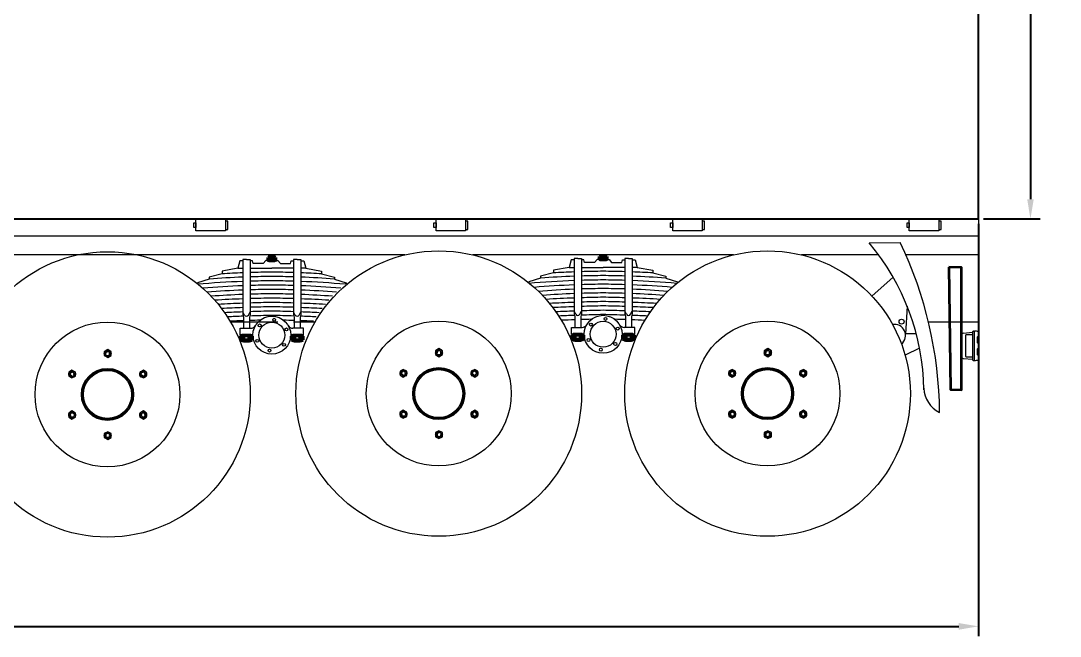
# Model space of a CAD drawing. Header units: inches. Extents: x -6116765 to 6074085, y -988255 to 3489801.
# Drawn here: x 388.9 to 520.3, y 46.9 to 124.8 of the extents above; entities that cross this region are included whole.
import ezdxf

# ---------------------------------------------------------------- set-up
doc = ezdxf.new("R2010")
doc.units = ezdxf.units.IN
doc.layers.add('AM_0N', color=7, linetype='Continuous', lineweight=50)
doc.layers.add('Traktor', color=7, linetype='Continuous', lineweight=5)
for name, color, linetype in [('Capa 1', 7, 'Continuous'), ('measurements', 151, 'Continuous'), ('Wall', 7, 'Continuous')]:
    doc.layers.add(name, color=color, linetype=linetype)
doc.styles.get("Standard").update_dxf_attribs({"font": 'arial.ttf'})
doc.dimstyles.new('ISO-25', dxfattribs={"dimtxt": 2.5, "dimasz": 2.5, "dimexe": 1.25, "dimexo": 0.625, "dimtad": 1, "dimtxsty": 'Standard', "dimcen": 2.5, "dimadec": 0, "dimazin": 0, "dimtfac": 1, "dimtmove": 0, "dimatfit": 3, "dimfxl": 1, "dimarcsym": 0})

# ---------------------------------------------------------------- blocks, each defined once
blk = doc.blocks.new('Drawing1')
at = {"layer": 'AM_0N'}
for p, q in [((892.3, 755.7), (891.1, 753.8)), ((891.1, 753.8), (891.1, 739.2)), ((892.3, 755.7), (898.4, 755.7)), ((892.3, 751.1), (898.4, 751.1)), ((898.4, 755.7), (899.5, 753.8)), ((899.5, 753.8), (899.5, 739.2)), ((892.3, 737.2), (891.1, 739.2)), ((892.3, 741.8), (898.4, 741.8)), ((892.3, 737.2), (898.4, 737.2)), ((898.4, 737.2), (899.5, 739.2))]:
    blk.add_line(p, q, dxfattribs=at)
for centre, radius, start, end in [((895.6, 753.4), 4.08, 154.4385, 214.4385), ((906.8, 746.5), 15.3, 162.383, 197.617), ((895.1, 753.4), 4.08, 325.5615, 25.5615), ((883.9, 746.5), 15.3, 342.383, 17.617), ((895.6, 739.5), 4.08, 145.5615, 205.5615), ((895.1, 739.5), 4.08, 334.4385, 34.4385)]:
    blk.add_arc(centre, radius, start, end, dxfattribs=at)
blk = doc.blocks.new('Tractor_tandem_trailer')
for p, q in [((1648.3, 6174.2), (-7496, 6174.2)), ((1648.3, 6118.6), (1648.3, 6174.2)), ((1648.3, 6118.6), (-7496, 6118.6)), ((1648.3, 6118.6), (1648.3, 5842.8)), ((1296.9, 6097.4), (1396, 6098.4)), ((-443.2, 6058.5), (-1504.7, 6058.5)), ((-703.8, 6044.1), (-715.4, 6044.1)), ((-715.4, 6044.1), (-715.4, 5866.9)), ((-703.8, 6044.1), (-692.1, 6044.1)), ((-692.1, 6044.1), (-692.1, 5866.9)), ((-540.6, 6044.1), (-552.2, 6044.1)), ((-552.2, 6044.1), (-552.2, 5866.9)), ((-540.6, 6044.1), (-528.9, 6044.1)), ((-528.9, 6044.1), (-528.9, 5866.9)), ((-195.1, 6058.5), (-443.2, 6058.5)), ((861, 6058.5), (23.1, 6058.5)), ((360.4, 6046.8), (348.8, 6046.8)), ((348.8, 6046.8), (348.8, 5869.6)), ((360.4, 6046.8), (372.1, 6046.8)), ((372.1, 6046.8), (372.1, 5869.6)), ((422.5, 6043.6), (414.7, 6034)), ((442, 6043.6), (422.5, 6043.6)), ((442, 6043.6), (461.6, 6043.6)), ((461.6, 6043.6), (469.4, 6034)), ((523.6, 6046.8), (512, 6046.8)), ((512, 6046.8), (512, 5869.6)), ((523.6, 6046.8), (535.3, 6046.8)), ((535.3, 6046.8), (535.3, 5869.6)), ((1327.3, 6058.5), (1079.2, 6058.5)), ((1648.3, 6058.5), (1414.4, 6058.5)), ((-731.3, 6015.8), (-782.1, 6006.4)), ((-724.8, 6039.6), (-731.3, 6015.8)), ((-731.3, 6015.8), (-715.4, 6015.8)), ((-715.4, 6039.6), (-724.8, 6039.6)), ((-684.7, 6039.6), (-692.1, 6039.6)), ((-692.1, 6015.8), (-622.2, 6015.8)), ((-681.8, 6031.2), (-684.7, 6039.6)), ((-649.6, 6031.2), (-681.8, 6031.2)), ((-641.7, 6040.9), (-649.6, 6031.2)), ((-622.2, 6040.9), (-641.7, 6040.9)), ((-622.2, 6040.9), (-602.6, 6040.9)), ((-552.2, 6015.8), (-622.2, 6015.8)), ((-602.6, 6040.9), (-594.8, 6031.2)), ((-594.8, 6031.2), (-562.6, 6031.2)), ((-562.6, 6031.2), (-559.6, 6039.6)), ((-559.6, 6039.6), (-552.2, 6039.6)), ((-528.9, 6039.6), (-519.6, 6039.6)), ((-513.1, 6015.8), (-528.9, 6015.8)), ((-519.6, 6039.6), (-513.1, 6015.8)), ((-513.1, 6015.8), (-462.3, 6006.4)), ((332.9, 6018.6), (282.2, 6009.2)), ((339.4, 6042.4), (332.9, 6018.6)), ((332.9, 6018.6), (348.8, 6018.6)), ((348.8, 6042.4), (339.4, 6042.4)), ((379.5, 6042.4), (372.1, 6042.4)), ((372.1, 6018.6), (442, 6018.6)), ((382.5, 6034), (379.5, 6042.4)), ((414.7, 6034), (382.5, 6034)), ((512, 6018.6), (442, 6018.6)), ((469.4, 6034), (501.6, 6034)), ((501.6, 6034), (504.6, 6042.4)), ((504.6, 6042.4), (512, 6042.4)), ((535.3, 6042.4), (544.6, 6042.4)), ((551.1, 6018.6), (535.3, 6018.6)), ((544.6, 6042.4), (551.1, 6018.6)), ((551.1, 6018.6), (601.9, 6009.2)), ((-823.4, 5981), (-860.9, 5969.3)), ((-782.1, 5997.7), (-823.4, 5986.9)), ((-823.4, 5986.9), (-823.4, 5981)), ((-782.1, 6006.4), (-782.1, 5997.7)), ((-462.3, 6006.4), (-462.3, 5997.7)), ((-462.3, 5997.7), (-421, 5986.9)), ((-421, 5986.9), (-421, 5981)), ((-421, 5981), (-383.4, 5969.3)), ((240.8, 5983.7), (203.3, 5972)), ((282.2, 6000.5), (240.8, 5989.7)), ((240.8, 5989.7), (240.8, 5983.7)), ((282.2, 6009.2), (282.2, 6000.5)), ((601.9, 6009.2), (601.9, 6000.5)), ((601.9, 6000.5), (643.2, 5989.7)), ((643.2, 5989.7), (643.2, 5983.7)), ((643.2, 5983.7), (680.8, 5972)), ((1305.1, 5926.4), (1373.8, 5986.6)), ((-860.9, 5969.3), (-860.5, 5964)), ((-383.4, 5969.3), (-383.7, 5966)), ((203.3, 5972), (203.8, 5966.7)), ((680.8, 5972), (680.5, 5968.8)), ((353.8, 5867.9), (348.8, 5878)), ((367.1, 5867.9), (372.1, 5878)), ((517, 5867.9), (512, 5878)), ((530.3, 5867.9), (535.3, 5878)), ((1418.3, 5894.2), (1413.2, 5803.6)), ((-710.4, 5865.2), (-715.4, 5875.3)), ((-715.4, 5866.9), (-713.4, 5857.9)), ((-713.4, 5857.9), (-713.4, 5822.8)), ((-697.1, 5865.2), (-692.1, 5875.3)), ((-692.1, 5866.9), (-694.2, 5857.9)), ((-694.2, 5857.9), (-694.2, 5822.8)), ((-547.2, 5865.2), (-552.2, 5875.3)), ((-552.2, 5866.9), (-550.2, 5857.9)), ((-550.2, 5857.9), (-550.2, 5822.8)), ((-534, 5865.2), (-528.9, 5875.3)), ((-528.9, 5866.9), (-531, 5857.9)), ((-531, 5857.9), (-531, 5822.8)), ((348.8, 5869.6), (350.9, 5860.6)), ((350.9, 5860.6), (350.9, 5825.6)), ((372.1, 5869.6), (370, 5860.6)), ((370, 5860.6), (370, 5825.6)), ((512, 5869.6), (514, 5860.6)), ((514, 5860.6), (514, 5825.6)), ((535.3, 5869.6), (533.2, 5860.6)), ((533.2, 5860.6), (533.2, 5825.6)), ((-602.9, 5842.8), (-754.8, 5842.8)), ((-724.4, 5799.8), (-724.4, 5822.8)), ((-724.4, 5822.8), (-689.7, 5822.8)), ((-520, 5822.8), (-554.7, 5822.8)), ((-483, 5842.8), (-552.7, 5842.8)), ((-520, 5799.8), (-520, 5822.8)), ((339.9, 5802.5), (339.9, 5825.6)), ((339.9, 5825.6), (374.6, 5825.6)), ((544.2, 5825.6), (509.5, 5825.6)), ((544.2, 5802.5), (544.2, 5825.6)), ((1648.3, 5842.8), (1487, 5842.8)), ((-724.4, 5799.8), (-683.2, 5799.8)), ((-713.4, 5783.3), (-713.4, 5778.7)), ((-713.4, 5778.7), (-694.2, 5778.7)), ((-694.2, 5778.7), (-694.2, 5783.3)), ((-520, 5799.8), (-561.2, 5799.8)), ((-550.2, 5783.3), (-550.2, 5778.7)), ((-550.2, 5778.7), (-531, 5778.7)), ((-531, 5778.7), (-531, 5783.3)), ((339.9, 5802.5), (381.1, 5802.5)), ((350.9, 5786), (350.9, 5781.5)), ((350.9, 5781.5), (370, 5781.5)), ((370, 5781.5), (370, 5786)), ((544.2, 5802.5), (503, 5802.5)), ((514, 5786), (514, 5781.5)), ((514, 5781.5), (533.2, 5781.5)), ((533.2, 5781.5), (533.2, 5786)), ((1447.9, 5804.6), (1413.1, 5804.6)), ((1458.5, 5758.6), (1412.1, 5736.1))]:
    blk.add_line(p, q)
at = {"color": 7, "linetype": 'Continuous'}
for p, q in [((1598.8, 5807), (1629.9, 5809.8)), ((1629.9, 5720.6), (1629.9, 5812.2)), ((1631.6, 5813.9), (1635.3, 5813.9)), ((1635.3, 5718.9), (1635.3, 5813.9)), ((1606.8, 5732.2), (1606.8, 5800.7)), ((1608.5, 5802.4), (1628.2, 5802.4)), ((1644.8, 5775.9), (1644.8, 5795.6)), ((1645.8, 5796.6), (1648.1, 5796.6)), ((1644.8, 5737.3), (1644.8, 5756.9)), ((1645.8, 5774.9), (1648.6, 5774.9)), ((1645.8, 5758), (1648.6, 5758)), ((1650.3, 5759.6), (1650.3, 5773.2)), ((1598.8, 5725.8), (1629.9, 5723)), ((1608.5, 5730.5), (1628.2, 5730.5)), ((1631.6, 5718.9), (1635.3, 5718.9)), ((1645.8, 5736.2), (1648.1, 5736.2))]:
    blk.add_line(p, q, dxfattribs=at)
for points in [[(-865.9, 6146.4), (-872.9, 6146.4), (-872.9, 6161.2), (-865.9, 6161.2)], [(-865.9, 6174.2), (-771.5, 6174.2), (-771.5, 6135.9), (-865.9, 6135.9)], [(-771.5, 6139.8), (-764, 6139.8), (-764, 6166.7), (-771.5, 6166.7)], [(-94.5, 6146.4), (-101.5, 6146.4), (-101.5, 6161.2), (-94.5, 6161.2)], [(-94.5, 6174.2), (-0.2, 6174.2), (-0.2, 6135.9), (-94.5, 6135.9)], [(-0.2, 6139.8), (7.4, 6139.8), (7.4, 6166.7), (-0.2, 6166.7)], [(665.5, 6146.4), (658.5, 6146.4), (658.5, 6161.2), (665.5, 6161.2)], [(665.5, 6174.2), (759.8, 6174.2), (759.8, 6135.9), (665.5, 6135.9)], [(759.8, 6139.8), (767.4, 6139.8), (767.4, 6166.7), (759.8, 6166.7)], [(1425.5, 6146.4), (1418.5, 6146.4), (1418.5, 6161.2), (1425.5, 6161.2)], [(1425.5, 6174.2), (1519.8, 6174.2), (1519.8, 6135.9), (1425.5, 6135.9)], [(1519.8, 6139.8), (1527.4, 6139.8), (1527.4, 6166.7), (1519.8, 6166.7)]]:
    blk.add_lwpolyline(points, close=True)
for points in [[(-740.6, 5846), (-756.6, 5846)], [(323.6, 5848.8), (307.6, 5848.8)]]:
    blk.add_lwpolyline(points)
at = {"linetype": 'Continuous'}
for points in [[(-1161.1, 5747.3), (-1161.1, 5735.6), (-1149.5, 5728.4), (-1137.9, 5735.6), (-1137.9, 5747.3), (-1149.5, 5754.5), (-1161.1, 5747.3)], [(-1137.9, 5741.4), (-1139.3, 5737.1), (-1140.8, 5735.6), (-1142.2, 5734.2), (-1143.7, 5732.7), (-1145.1, 5731.3), (-1146.6, 5731.3), (-1152.4, 5731.3), (-1153.8, 5731.3), (-1155.3, 5732.7), (-1156.7, 5734.2), (-1158.2, 5735.6), (-1159.6, 5737.1), (-1161.1, 5741.4), (-1159.6, 5742.9), (-1159.6, 5745.8), (-1155.3, 5750.2), (-1149.5, 5753.1), (-1143.7, 5751.6), (-1139.3, 5745.8), (-1139.3, 5742.9), (-1137.9, 5741.4)], [(-1155.3, 5745.8), (-1153.8, 5747.3), (-1149.5, 5748.7), (-1146.6, 5748.7), (-1143.7, 5745.8), (-1142.2, 5742.9), (-1142.2, 5741.4), (-1142.2, 5740), (-1142.2, 5738.5), (-1145.1, 5735.6), (-1148, 5734.2), (-1150.9, 5734.2), (-1152.4, 5734.2), (-1153.8, 5735.6), (-1155.3, 5737.1), (-1155.3, 5737.1), (-1155.3, 5738.5), (-1156.7, 5740), (-1156.7, 5742.9), (-1155.3, 5744.3), (-1155.3, 5745.8)], [(-1149.5, 5735.6), (-1149.5, 5735.6), (-1148, 5735.6), (-1146.6, 5735.6), (-1145.1, 5737.1), (-1145.1, 5737.1), (-1145.1, 5737.1), (-1143.7, 5738.5), (-1143.7, 5740), (-1143.7, 5742.9), (-1143.7, 5744.3), (-1145.1, 5745.8), (-1146.6, 5747.3), (-1148, 5747.3), (-1148, 5747.3), (-1149.5, 5747.3), (-1150.9, 5747.3), (-1152.4, 5747.3), (-1152.4, 5745.8), (-1155.3, 5744.3), (-1155.3, 5744.3), (-1155.3, 5742.9), (-1155.3, 5741.4)], [(-96.9, 5750), (-96.9, 5738.4), (-85.3, 5731.1), (-73.6, 5738.4), (-73.6, 5750), (-85.3, 5757.3), (-96.9, 5750)], [(-73.6, 5744.2), (-75.1, 5739.8), (-76.5, 5738.4), (-78, 5736.9), (-79.5, 5735.5), (-80.9, 5734), (-82.4, 5734), (-88.2, 5734), (-89.6, 5734), (-91.1, 5735.5), (-92.5, 5736.9), (-94, 5738.4), (-95.4, 5739.8), (-96.9, 5744.2), (-95.4, 5745.7), (-95.4, 5748.6), (-91.1, 5752.9), (-85.3, 5755.8), (-79.5, 5754.4), (-75.1, 5748.6), (-75.1, 5745.7), (-73.6, 5744.2)], [(-91.1, 5748.6), (-89.6, 5750), (-85.3, 5751.5), (-82.4, 5751.5), (-79.5, 5748.6), (-78, 5745.7), (-78, 5744.2), (-78, 5742.8), (-78, 5741.3), (-80.9, 5738.4), (-83.8, 5736.9), (-86.7, 5736.9), (-88.2, 5736.9), (-89.6, 5738.4), (-91.1, 5739.8), (-91.1, 5739.8), (-91.1, 5741.3), (-92.5, 5742.8), (-92.5, 5745.7), (-91.1, 5747.1), (-91.1, 5748.6)], [(-85.3, 5738.4), (-85.3, 5738.4), (-83.8, 5738.4), (-82.4, 5738.4), (-80.9, 5739.8), (-80.9, 5739.8), (-80.9, 5739.8), (-79.5, 5741.3), (-79.5, 5742.8), (-79.5, 5745.7), (-79.5, 5747.1), (-80.9, 5748.6), (-82.4, 5750), (-83.8, 5750), (-83.8, 5750), (-85.3, 5750), (-86.7, 5750), (-88.2, 5750), (-88.2, 5748.6), (-91.1, 5747.1), (-91.1, 5747.1), (-91.1, 5745.7), (-91.1, 5744.2)], [(959.2, 5750), (959.2, 5738.4), (970.8, 5731.1), (982.4, 5738.4), (982.4, 5750), (970.8, 5757.3), (959.2, 5750)], [(982.4, 5744.2), (981, 5739.8), (979.5, 5738.4), (978.1, 5736.9), (976.6, 5735.5), (975.2, 5734), (973.7, 5734), (967.9, 5734), (966.4, 5734), (965, 5735.5), (963.5, 5736.9), (962.1, 5738.4), (960.6, 5739.8), (959.2, 5744.2), (960.6, 5745.7), (960.6, 5748.6), (965, 5752.9), (970.8, 5755.8), (976.6, 5754.4), (981, 5748.6), (981, 5745.7), (982.4, 5744.2)], [(965, 5748.6), (966.4, 5750), (970.8, 5751.5), (973.7, 5751.5), (976.6, 5748.6), (978.1, 5745.7), (978.1, 5744.2), (978.1, 5742.8), (978.1, 5741.3), (975.2, 5738.4), (972.3, 5736.9), (969.3, 5736.9), (967.9, 5736.9), (966.4, 5738.4), (965, 5739.8), (965, 5739.8), (965, 5741.3), (963.5, 5742.8), (963.5, 5745.7), (965, 5747.1), (965, 5748.6)], [(970.8, 5738.4), (970.8, 5738.4), (972.3, 5738.4), (973.7, 5738.4), (975.2, 5739.8), (975.2, 5739.8), (975.2, 5739.8), (976.6, 5741.3), (976.6, 5742.8), (976.6, 5745.7), (976.6, 5747.1), (975.2, 5748.6), (973.7, 5750), (972.3, 5750), (972.3, 5750), (970.8, 5750), (969.3, 5750), (967.9, 5750), (967.9, 5748.6), (965, 5747.1), (965, 5747.1), (965, 5745.7), (965, 5744.2)], [(-1274.4, 5668.8), (-1264.2, 5663), (-1252.6, 5668.8), (-1252.6, 5681.9), (-1264.2, 5687.7), (-1274.4, 5681.9), (-1274.4, 5668.8)], [(-1252.6, 5676.1), (-1252.6, 5673.2), (-1254.1, 5671.7), (-1257, 5665.9), (-1262.8, 5664.5), (-1270, 5665.9), (-1271.5, 5668.8), (-1274.4, 5671.7), (-1274.4, 5673.2), (-1274.4, 5677.5), (-1272.9, 5680.4), (-1271.5, 5683.3), (-1264.2, 5686.2), (-1258.4, 5684.8), (-1255.5, 5683.3), (-1254.1, 5680.4), (-1252.6, 5677.5), (-1252.6, 5676.1)], [(-1255.5, 5676.1), (-1257, 5674.6), (-1257, 5673.2), (-1257, 5671.7), (-1259.9, 5668.8), (-1261.3, 5668.8), (-1261.3, 5668.8), (-1264.2, 5667.4), (-1264.2, 5668.8), (-1265.7, 5668.8), (-1267.1, 5668.8), (-1268.6, 5670.3), (-1270, 5671.7), (-1270, 5674.6), (-1270, 5677.5), (-1270, 5677.5), (-1267.1, 5681.9), (-1262.8, 5683.3), (-1259.9, 5681.9), (-1257, 5677.5), (-1257, 5677.5), (-1255.5, 5676.1)], [(-1258.4, 5673.2), (-1258.4, 5673.2), (-1258.4, 5674.6), (-1257, 5674.6), (-1257, 5676.1), (-1258.4, 5677.5), (-1258.4, 5677.5), (-1258.4, 5679), (-1258.4, 5679), (-1261.3, 5680.4), (-1261.3, 5681.9), (-1264.2, 5681.9), (-1265.7, 5680.4), (-1267.1, 5680.4), (-1267.1, 5680.4), (-1268.6, 5679), (-1268.6, 5679), (-1270, 5674.6), (-1267.1, 5671.7), (-1267.1, 5670.3), (-1267.1, 5670.3)], [(-1034.7, 5687.7), (-1046.4, 5681.9), (-1046.4, 5668.8), (-1034.7, 5663), (-1024.6, 5668.8), (-1024.6, 5681.9), (-1034.7, 5687.7)], [(-1024.6, 5676.1), (-1024.6, 5673.2), (-1024.6, 5671.7), (-1026, 5668.8), (-1028.9, 5665.9), (-1034.7, 5664.5), (-1042, 5665.9), (-1046.4, 5671.7), (-1046.4, 5673.2), (-1046.4, 5677.5), (-1044.9, 5680.4), (-1043.4, 5683.3), (-1037.6, 5686.2), (-1030.4, 5684.8), (-1027.5, 5683.3), (-1024.6, 5680.4), (-1024.6, 5677.5), (-1024.6, 5676.1)], [(-1027.5, 5676.1), (-1027.5, 5674.6), (-1028.9, 5671.7), (-1030.4, 5670.3), (-1031.8, 5668.8), (-1033.3, 5668.8), (-1033.3, 5668.8), (-1034.7, 5667.4), (-1036.2, 5668.8), (-1037.6, 5668.8), (-1039.1, 5668.8), (-1040.5, 5670.3), (-1042, 5671.7), (-1042, 5674.6), (-1042, 5677.5), (-1042, 5677.5), (-1039.1, 5681.9), (-1034.7, 5683.3), (-1031.8, 5681.9), (-1028.9, 5677.5), (-1027.5, 5677.5), (-1027.5, 5676.1)], [(-1040.5, 5673.2), (-1039.1, 5671.7), (-1039.1, 5670.3), (-1037.6, 5670.3), (-1036.2, 5670.3), (-1036.2, 5668.8), (-1034.7, 5668.8), (-1033.3, 5670.3), (-1033.3, 5670.3), (-1031.8, 5671.7), (-1030.4, 5671.7), (-1030.4, 5671.7), (-1030.4, 5673.2), (-1028.9, 5674.6), (-1028.9, 5677.5), (-1030.4, 5677.5), (-1030.4, 5679), (-1030.4, 5679), (-1030.4, 5680.4), (-1031.8, 5680.4), (-1033.3, 5680.4), (-1033.3, 5680.4), (-1033.3, 5681.9), (-1036.2, 5681.9), (-1037.6, 5680.4), (-1039.1, 5680.4)], [(-210.2, 5671.6), (-200, 5665.8), (-188.4, 5671.6), (-188.4, 5684.7), (-200, 5690.5), (-210.2, 5684.7), (-210.2, 5671.6)], [(-188.4, 5678.8), (-188.4, 5675.9), (-189.8, 5674.5), (-192.7, 5668.7), (-198.6, 5667.2), (-205.8, 5668.7), (-207.3, 5671.6), (-210.2, 5674.5), (-210.2, 5675.9), (-210.2, 5680.3), (-208.7, 5683.2), (-207.3, 5686.1), (-200, 5689), (-194.2, 5687.6), (-191.3, 5686.1), (-189.8, 5683.2), (-188.4, 5680.3), (-188.4, 5678.8)], [(-191.3, 5678.8), (-192.7, 5677.4), (-192.7, 5675.9), (-192.7, 5674.5), (-195.7, 5671.6), (-197.1, 5671.6), (-197.1, 5671.6), (-200, 5670.1), (-200, 5671.6), (-201.5, 5671.6), (-202.9, 5671.6), (-204.4, 5673), (-205.8, 5674.5), (-205.8, 5677.4), (-205.8, 5680.3), (-205.8, 5680.3), (-202.9, 5684.7), (-198.6, 5686.1), (-195.7, 5684.7), (-192.7, 5680.3), (-192.7, 5680.3), (-191.3, 5678.8)], [(-194.2, 5675.9), (-194.2, 5675.9), (-194.2, 5677.4), (-192.7, 5677.4), (-192.7, 5678.8), (-194.2, 5680.3), (-194.2, 5680.3), (-194.2, 5681.7), (-194.2, 5681.7), (-197.1, 5683.2), (-197.1, 5684.7), (-200, 5684.7), (-201.5, 5683.2), (-202.9, 5683.2), (-202.9, 5683.2), (-204.4, 5681.7), (-204.4, 5681.7), (-205.8, 5677.4), (-202.9, 5674.5), (-202.9, 5673), (-202.9, 5673)], [(29.5, 5690.5), (17.9, 5684.7), (17.9, 5671.6), (29.5, 5665.8), (39.7, 5671.6), (39.7, 5684.7), (29.5, 5690.5)], [(39.7, 5678.8), (39.7, 5675.9), (39.7, 5674.5), (38.2, 5671.6), (35.3, 5668.7), (29.5, 5667.2), (22.2, 5668.7), (17.9, 5674.5), (17.9, 5675.9), (17.9, 5680.3), (19.3, 5683.2), (20.8, 5686.1), (26.6, 5689), (33.8, 5687.6), (36.7, 5686.1), (39.7, 5683.2), (39.7, 5680.3), (39.7, 5678.8)], [(36.7, 5678.8), (36.7, 5677.4), (35.3, 5674.5), (33.8, 5673), (32.4, 5671.6), (30.9, 5671.6), (30.9, 5671.6), (29.5, 5670.1), (28, 5671.6), (26.6, 5671.6), (25.1, 5671.6), (23.7, 5673), (22.2, 5674.5), (22.2, 5677.4), (22.2, 5680.3), (22.2, 5680.3), (25.1, 5684.7), (29.5, 5686.1), (32.4, 5684.7), (35.3, 5680.3), (36.7, 5680.3), (36.7, 5678.8)], [(23.7, 5675.9), (25.1, 5674.5), (25.1, 5673), (26.6, 5673), (28, 5673), (28, 5671.6), (29.5, 5671.6), (30.9, 5673), (30.9, 5673), (32.4, 5674.5), (33.8, 5674.5), (33.8, 5674.5), (33.8, 5675.9), (35.3, 5677.4), (35.3, 5680.3), (33.8, 5680.3), (33.8, 5681.7), (33.8, 5681.7), (33.8, 5683.2), (32.4, 5683.2), (30.9, 5683.2), (30.9, 5683.2), (30.9, 5684.7), (28, 5684.7), (26.6, 5683.2), (25.1, 5683.2)], [(845.9, 5671.6), (856, 5665.8), (867.7, 5671.6), (867.7, 5684.7), (856, 5690.5), (845.9, 5684.7), (845.9, 5671.6)], [(867.7, 5678.8), (867.7, 5675.9), (866.2, 5674.5), (863.3, 5668.7), (857.5, 5667.2), (850.2, 5668.7), (848.8, 5671.6), (845.9, 5674.5), (845.9, 5675.9), (845.9, 5680.3), (847.3, 5683.2), (848.8, 5686.1), (856, 5689), (861.9, 5687.6), (864.8, 5686.1), (866.2, 5683.2), (867.7, 5680.3), (867.7, 5678.8)], [(864.8, 5678.8), (863.3, 5677.4), (863.3, 5675.9), (863.3, 5674.5), (860.4, 5671.6), (859, 5671.6), (859, 5671.6), (856, 5670.1), (856, 5671.6), (854.6, 5671.6), (853.1, 5671.6), (851.7, 5673), (850.2, 5674.5), (850.2, 5677.4), (850.2, 5680.3), (850.2, 5680.3), (853.1, 5684.7), (857.5, 5686.1), (860.4, 5684.7), (863.3, 5680.3), (863.3, 5680.3), (864.8, 5678.8)], [(861.9, 5675.9), (861.9, 5675.9), (861.9, 5677.4), (863.3, 5677.4), (863.3, 5678.8), (861.9, 5680.3), (861.9, 5680.3), (861.9, 5681.7), (861.9, 5681.7), (859, 5683.2), (859, 5684.7), (856, 5684.7), (854.6, 5683.2), (853.1, 5683.2), (853.1, 5683.2), (851.7, 5681.7), (851.7, 5681.7), (850.2, 5677.4), (853.1, 5674.5), (853.1, 5673), (853.1, 5673)], [(1085.5, 5690.5), (1073.9, 5684.7), (1073.9, 5671.6), (1085.5, 5665.8), (1095.7, 5671.6), (1095.7, 5684.7), (1085.5, 5690.5)], [(1095.7, 5678.8), (1095.7, 5675.9), (1095.7, 5674.5), (1094.3, 5671.6), (1091.4, 5668.7), (1085.5, 5667.2), (1078.3, 5668.7), (1073.9, 5674.5), (1073.9, 5675.9), (1073.9, 5680.3), (1075.4, 5683.2), (1076.8, 5686.1), (1082.6, 5689), (1089.9, 5687.6), (1092.8, 5686.1), (1095.7, 5683.2), (1095.7, 5680.3), (1095.7, 5678.8)], [(1092.8, 5678.8), (1092.8, 5677.4), (1091.4, 5674.5), (1089.9, 5673), (1088.5, 5671.6), (1087, 5671.6), (1087, 5671.6), (1085.5, 5670.1), (1084.1, 5671.6), (1082.6, 5671.6), (1081.2, 5671.6), (1079.7, 5673), (1078.3, 5674.5), (1078.3, 5677.4), (1078.3, 5680.3), (1078.3, 5680.3), (1081.2, 5684.7), (1085.5, 5686.1), (1088.5, 5684.7), (1091.4, 5680.3), (1092.8, 5680.3), (1092.8, 5678.8)], [(1079.7, 5675.9), (1081.2, 5674.5), (1081.2, 5673), (1082.6, 5673), (1084.1, 5673), (1084.1, 5671.6), (1085.5, 5671.6), (1087, 5673), (1087, 5673), (1088.5, 5674.5), (1089.9, 5674.5), (1089.9, 5674.5), (1089.9, 5675.9), (1091.4, 5677.4), (1091.4, 5680.3), (1089.9, 5680.3), (1089.9, 5681.7), (1089.9, 5681.7), (1089.9, 5683.2), (1088.5, 5683.2), (1087, 5683.2), (1087, 5683.2), (1087, 5684.7), (1084.1, 5684.7), (1082.6, 5683.2), (1081.2, 5683.2)], [(-1264.2, 5530.8), (-1252.6, 5536.6), (-1252.6, 5549.7), (-1264.2, 5557), (-1274.4, 5549.7), (-1274.4, 5536.6), (-1264.2, 5530.8)], [(-1252.6, 5543.9), (-1252.6, 5541), (-1254.1, 5539.5), (-1255.5, 5536.6), (-1258.4, 5533.7), (-1264.2, 5533.7), (-1270, 5535.2), (-1272.9, 5538.1), (-1274.4, 5541), (-1274.4, 5546.8), (-1274.4, 5548.3), (-1271.5, 5551.2), (-1270, 5552.6), (-1267.1, 5554.1), (-1265.7, 5554.1), (-1264.2, 5555.5), (-1261.3, 5554.1), (-1259.9, 5554.1), (-1257, 5552.6), (-1255.5, 5551.2), (-1254.1, 5549.7), (-1254.1, 5548.3), (-1252.6, 5546.8), (-1252.6, 5543.9)], [(-1255.5, 5543.9), (-1257, 5542.4), (-1258.4, 5539.5), (-1259.9, 5536.6), (-1262.8, 5536.6), (-1265.7, 5536.6), (-1268.6, 5539.5), (-1270, 5541), (-1271.5, 5543.9), (-1270, 5548.3), (-1267.1, 5549.7)], [(-1258.4, 5546.8), (-1258.4, 5548.3), (-1259.9, 5548.3), (-1264.2, 5549.7), (-1268.6, 5548.3), (-1268.6, 5546.8), (-1268.6, 5546.8), (-1270, 5545.4), (-1270, 5542.4), (-1268.6, 5542.4), (-1268.6, 5541), (-1268.6, 5539.5), (-1267.1, 5539.5), (-1267.1, 5538.1), (-1265.7, 5538.1), (-1261.3, 5538.1), (-1261.3, 5538.1), (-1259.9, 5538.1)], [(-1267.1, 5549.7), (-1265.7, 5551.2), (-1261.3, 5551.2), (-1259.9, 5549.7), (-1258.4, 5549.7), (-1257, 5548.3), (-1257, 5546.8), (-1257, 5545.4), (-1255.5, 5543.9)], [(-1024.6, 5549.7), (-1034.7, 5557), (-1046.4, 5549.7), (-1046.4, 5536.6), (-1034.7, 5530.8), (-1024.6, 5536.6), (-1024.6, 5549.7)], [(-1024.6, 5543.9), (-1024.6, 5541), (-1024.6, 5539.5), (-1027.5, 5536.6), (-1030.4, 5533.7), (-1036.2, 5533.7), (-1042, 5535.2), (-1044.9, 5538.1), (-1046.4, 5541), (-1046.4, 5546.8), (-1046.4, 5548.3), (-1043.4, 5551.2), (-1042, 5552.6), (-1039.1, 5554.1), (-1037.6, 5554.1), (-1034.7, 5555.5), (-1033.3, 5554.1), (-1030.4, 5554.1), (-1028.9, 5552.6), (-1027.5, 5551.2), (-1026, 5549.7), (-1024.6, 5548.3), (-1024.6, 5546.8), (-1024.6, 5543.9)], [(-1033.3, 5551.2), (-1031.8, 5549.7), (-1030.4, 5549.7), (-1028.9, 5548.3), (-1027.5, 5545.4), (-1027.5, 5543.9), (-1027.5, 5542.4), (-1028.9, 5541), (-1028.9, 5539.5), (-1030.4, 5538.1), (-1031.8, 5538.1), (-1033.3, 5536.6), (-1033.3, 5536.6), (-1036.2, 5536.6), (-1037.6, 5536.6), (-1039.1, 5538.1), (-1040.5, 5538.1), (-1042, 5541), (-1043.4, 5543.9), (-1042, 5548.3), (-1039.1, 5549.7), (-1037.6, 5551.2), (-1033.3, 5551.2)], [(-1040.5, 5546.8), (-1040.5, 5546.8), (-1040.5, 5545.4), (-1042, 5543.9), (-1042, 5542.4), (-1040.5, 5542.4), (-1040.5, 5541), (-1040.5, 5541), (-1040.5, 5539.5), (-1039.1, 5539.5), (-1039.1, 5539.5), (-1037.6, 5538.1), (-1037.6, 5538.1), (-1033.3, 5538.1), (-1033.3, 5538.1), (-1031.8, 5538.1), (-1031.8, 5539.5), (-1030.4, 5539.5), (-1030.4, 5541), (-1028.9, 5542.4), (-1028.9, 5545.4), (-1030.4, 5545.4), (-1030.4, 5546.8), (-1030.4, 5548.3), (-1031.8, 5548.3), (-1031.8, 5549.7)], [(-200, 5533.6), (-188.4, 5539.4), (-188.4, 5552.5), (-200, 5559.7), (-210.2, 5552.5), (-210.2, 5539.4), (-200, 5533.6)], [(-188.4, 5546.7), (-188.4, 5543.8), (-189.8, 5542.3), (-191.3, 5539.4), (-194.2, 5536.5), (-200, 5536.5), (-205.8, 5537.9), (-208.7, 5540.9), (-210.2, 5543.8), (-210.2, 5549.6), (-210.2, 5551), (-207.3, 5553.9), (-205.8, 5555.4), (-202.9, 5556.8), (-201.5, 5556.8), (-200, 5558.3), (-197.1, 5556.8), (-195.7, 5556.8), (-192.7, 5555.4), (-191.3, 5553.9), (-189.8, 5552.5), (-189.8, 5551), (-188.4, 5549.6), (-188.4, 5546.7)], [(-191.3, 5546.7), (-192.7, 5545.2), (-194.2, 5542.3), (-195.7, 5539.4), (-198.6, 5539.4), (-201.5, 5539.4), (-204.4, 5542.3), (-205.8, 5543.8), (-207.3, 5546.7), (-205.8, 5551), (-202.9, 5552.5)], [(-194.2, 5549.6), (-194.2, 5551), (-195.7, 5551), (-200, 5552.5), (-204.4, 5551), (-204.4, 5549.6), (-204.4, 5549.6), (-205.8, 5548.1), (-205.8, 5545.2), (-204.4, 5545.2), (-204.4, 5543.8), (-204.4, 5542.3), (-202.9, 5542.3), (-202.9, 5540.9), (-201.5, 5540.9), (-197.1, 5540.9), (-197.1, 5540.9), (-195.7, 5540.9)], [(-202.9, 5552.5), (-201.5, 5553.9), (-197.1, 5553.9), (-195.7, 5552.5), (-194.2, 5552.5), (-192.7, 5551), (-192.7, 5549.6), (-192.7, 5548.1), (-191.3, 5546.7)], [(39.7, 5552.5), (29.5, 5559.7), (17.9, 5552.5), (17.9, 5539.4), (29.5, 5533.6), (39.7, 5539.4), (39.7, 5552.5)], [(39.7, 5546.7), (39.7, 5543.8), (39.7, 5542.3), (36.7, 5539.4), (33.8, 5536.5), (28, 5536.5), (22.2, 5537.9), (19.3, 5540.9), (17.9, 5543.8), (17.9, 5549.6), (17.9, 5551), (20.8, 5553.9), (22.2, 5555.4), (25.1, 5556.8), (26.6, 5556.8), (29.5, 5558.3), (30.9, 5556.8), (33.8, 5556.8), (35.3, 5555.4), (36.7, 5553.9), (38.2, 5552.5), (39.7, 5551), (39.7, 5549.6), (39.7, 5546.7)], [(30.9, 5553.9), (32.4, 5552.5), (33.8, 5552.5), (35.3, 5551), (36.7, 5548.1), (36.7, 5546.7), (36.7, 5545.2), (35.3, 5543.8), (35.3, 5542.3), (33.8, 5540.9), (32.4, 5540.9), (30.9, 5539.4), (30.9, 5539.4), (28, 5539.4), (26.6, 5539.4), (25.1, 5540.9), (23.7, 5540.9), (22.2, 5543.8), (20.8, 5546.7), (22.2, 5551), (25.1, 5552.5), (26.6, 5553.9), (30.9, 5553.9)], [(23.7, 5549.6), (23.7, 5549.6), (23.7, 5548.1), (22.2, 5546.7), (22.2, 5545.2), (23.7, 5545.2), (23.7, 5543.8), (23.7, 5543.8), (23.7, 5542.3), (25.1, 5542.3), (25.1, 5542.3), (26.6, 5540.9), (26.6, 5540.9), (30.9, 5540.9), (30.9, 5540.9), (32.4, 5540.9), (32.4, 5542.3), (33.8, 5542.3), (33.8, 5543.8), (35.3, 5545.2), (35.3, 5548.1), (33.8, 5548.1), (33.8, 5549.6), (33.8, 5551), (32.4, 5551), (32.4, 5552.5)], [(856, 5533.6), (867.7, 5539.4), (867.7, 5552.5), (856, 5559.7), (845.9, 5552.5), (845.9, 5539.4), (856, 5533.6)], [(867.7, 5546.7), (867.7, 5543.8), (866.2, 5542.3), (864.8, 5539.4), (861.9, 5536.5), (856, 5536.5), (850.2, 5537.9), (847.3, 5540.9), (845.9, 5543.8), (845.9, 5549.6), (845.9, 5551), (848.8, 5553.9), (850.2, 5555.4), (853.1, 5556.8), (854.6, 5556.8), (856, 5558.3), (859, 5556.8), (860.4, 5556.8), (863.3, 5555.4), (864.8, 5553.9), (866.2, 5552.5), (866.2, 5551), (867.7, 5549.6), (867.7, 5546.7)], [(864.8, 5546.7), (863.3, 5545.2), (861.9, 5542.3), (860.4, 5539.4), (857.5, 5539.4), (854.6, 5539.4), (851.7, 5542.3), (850.2, 5543.8), (848.8, 5546.7), (850.2, 5551), (853.1, 5552.5)], [(861.9, 5549.6), (861.9, 5551), (860.4, 5551), (856, 5552.5), (851.7, 5551), (851.7, 5549.6), (851.7, 5549.6), (850.2, 5548.1), (850.2, 5545.2), (851.7, 5545.2), (851.7, 5543.8), (851.7, 5542.3), (853.1, 5542.3), (853.1, 5540.9), (854.6, 5540.9), (859, 5540.9), (859, 5540.9), (860.4, 5540.9)], [(853.1, 5552.5), (854.6, 5553.9), (859, 5553.9), (860.4, 5552.5), (861.9, 5552.5), (863.3, 5551), (863.3, 5549.6), (863.3, 5548.1), (864.8, 5546.7)], [(1095.7, 5552.5), (1085.5, 5559.7), (1073.9, 5552.5), (1073.9, 5539.4), (1085.5, 5533.6), (1095.7, 5539.4), (1095.7, 5552.5)], [(1095.7, 5546.7), (1095.7, 5543.8), (1095.7, 5542.3), (1092.8, 5539.4), (1089.9, 5536.5), (1084.1, 5536.5), (1078.3, 5537.9), (1075.4, 5540.9), (1073.9, 5543.8), (1073.9, 5549.6), (1073.9, 5551), (1076.8, 5553.9), (1078.3, 5555.4), (1081.2, 5556.8), (1082.6, 5556.8), (1085.5, 5558.3), (1087, 5556.8), (1089.9, 5556.8), (1091.4, 5555.4), (1092.8, 5553.9), (1094.3, 5552.5), (1095.7, 5551), (1095.7, 5549.6), (1095.7, 5546.7)], [(1087, 5553.9), (1088.5, 5552.5), (1089.9, 5552.5), (1091.4, 5551), (1092.8, 5548.1), (1092.8, 5546.7), (1092.8, 5545.2), (1091.4, 5543.8), (1091.4, 5542.3), (1089.9, 5540.9), (1088.5, 5540.9), (1087, 5539.4), (1087, 5539.4), (1084.1, 5539.4), (1082.6, 5539.4), (1081.2, 5540.9), (1079.7, 5540.9), (1078.3, 5543.8), (1076.8, 5546.7), (1078.3, 5551), (1081.2, 5552.5), (1082.6, 5553.9), (1087, 5553.9)], [(1079.7, 5549.6), (1079.7, 5549.6), (1079.7, 5548.1), (1078.3, 5546.7), (1078.3, 5545.2), (1079.7, 5545.2), (1079.7, 5543.8), (1079.7, 5543.8), (1079.7, 5542.3), (1081.2, 5542.3), (1081.2, 5542.3), (1082.6, 5540.9), (1082.6, 5540.9), (1087, 5540.9), (1087, 5540.9), (1088.5, 5540.9), (1088.5, 5542.3), (1089.9, 5542.3), (1089.9, 5543.8), (1091.4, 5545.2), (1091.4, 5548.1), (1089.9, 5548.1), (1089.9, 5549.6), (1089.9, 5551), (1088.5, 5551), (1088.5, 5552.5)], [(-1137.9, 5471.3), (-1137.9, 5484.3), (-1149.5, 5490.2), (-1161.1, 5484.3), (-1161.1, 5471.3), (-1149.5, 5465.5), (-1137.9, 5471.3)], [(-1137.9, 5477.1), (-1139.3, 5475.6), (-1139.3, 5474.2), (-1142.2, 5469.8), (-1143.7, 5468.4), (-1150.9, 5466.9), (-1156.7, 5469.8), (-1158.2, 5472.7), (-1159.6, 5475.6), (-1161.1, 5477.1), (-1159.6, 5480), (-1158.2, 5484.3), (-1156.7, 5485.8), (-1150.9, 5488.7), (-1143.7, 5487.3), (-1140.8, 5485.8), (-1139.3, 5481.4), (-1139.3, 5480), (-1137.9, 5477.1)], [(-1142.2, 5477.1), (-1142.2, 5477.1), (-1142.2, 5475.6), (-1143.7, 5474.2), (-1145.1, 5471.3), (-1146.6, 5471.3), (-1148, 5471.3), (-1150.9, 5471.3), (-1152.4, 5471.3), (-1153.8, 5471.3), (-1155.3, 5474.2), (-1155.3, 5475.6), (-1156.7, 5477.1), (-1156.7, 5480), (-1155.3, 5480), (-1155.3, 5482.9), (-1153.8, 5484.3), (-1152.4, 5484.3), (-1150.9, 5484.3), (-1149.5, 5485.8), (-1148, 5484.3), (-1146.6, 5484.3), (-1145.1, 5484.3), (-1143.7, 5482.9), (-1143.7, 5481.4), (-1142.2, 5480), (-1142.2, 5480), (-1142.2, 5477.1)], [(-1149.5, 5484.3), (-1150.9, 5484.3), (-1150.9, 5484.3), (-1152.4, 5484.3), (-1152.4, 5482.9), (-1155.3, 5481.4), (-1155.3, 5480), (-1155.3, 5475.6), (-1155.3, 5474.2), (-1152.4, 5472.7), (-1152.4, 5472.7), (-1150.9, 5472.7), (-1150.9, 5471.3), (-1148, 5471.3), (-1146.6, 5472.7), (-1146.6, 5472.7), (-1145.1, 5472.7), (-1145.1, 5474.2), (-1143.7, 5474.2), (-1143.7, 5475.6), (-1143.7, 5477.1), (-1143.7, 5478.5)], [(-73.6, 5474), (-73.6, 5487.1), (-85.3, 5492.9), (-96.9, 5487.1), (-96.9, 5474), (-85.3, 5468.2), (-73.6, 5474)], [(-73.6, 5479.8), (-75.1, 5478.4), (-75.1, 5476.9), (-78, 5472.6), (-79.5, 5471.1), (-86.7, 5469.7), (-92.5, 5472.6), (-94, 5475.5), (-95.4, 5478.4), (-96.9, 5479.8), (-95.4, 5482.8), (-94, 5487.1), (-92.5, 5488.6), (-86.7, 5491.5), (-79.5, 5490), (-76.5, 5488.6), (-75.1, 5484.2), (-75.1, 5482.8), (-73.6, 5479.8)], [(-78, 5479.8), (-78, 5479.8), (-78, 5478.4), (-79.5, 5476.9), (-80.9, 5474), (-82.4, 5474), (-83.8, 5474), (-86.7, 5474), (-88.2, 5474), (-89.6, 5474), (-91.1, 5476.9), (-91.1, 5478.4), (-92.5, 5479.8), (-92.5, 5482.8), (-91.1, 5482.8), (-91.1, 5485.7), (-89.6, 5487.1), (-88.2, 5487.1), (-86.7, 5487.1), (-85.3, 5488.6), (-83.8, 5487.1), (-82.4, 5487.1), (-80.9, 5487.1), (-79.5, 5485.7), (-79.5, 5484.2), (-78, 5482.8), (-78, 5482.8), (-78, 5479.8)], [(-85.3, 5487.1), (-86.7, 5487.1), (-86.7, 5487.1), (-88.2, 5487.1), (-88.2, 5485.7), (-91.1, 5484.2), (-91.1, 5482.8), (-91.1, 5478.4), (-91.1, 5476.9), (-88.2, 5475.5), (-88.2, 5475.5), (-86.7, 5475.5), (-86.7, 5474), (-83.8, 5474), (-82.4, 5475.5), (-82.4, 5475.5), (-80.9, 5475.5), (-80.9, 5476.9), (-79.5, 5476.9), (-79.5, 5478.4), (-79.5, 5479.8), (-79.5, 5481.3)], [(982.4, 5474), (982.4, 5487.1), (970.8, 5492.9), (959.2, 5487.1), (959.2, 5474), (970.8, 5468.2), (982.4, 5474)], [(982.4, 5479.8), (981, 5478.4), (981, 5476.9), (978.1, 5472.6), (976.6, 5471.1), (969.3, 5469.7), (963.5, 5472.6), (962.1, 5475.5), (960.6, 5478.4), (959.2, 5479.8), (960.6, 5482.8), (962.1, 5487.1), (963.5, 5488.6), (969.3, 5491.5), (976.6, 5490), (979.5, 5488.6), (981, 5484.2), (981, 5482.8), (982.4, 5479.8)], [(978.1, 5479.8), (978.1, 5479.8), (978.1, 5478.4), (976.6, 5476.9), (975.2, 5474), (973.7, 5474), (972.3, 5474), (969.3, 5474), (967.9, 5474), (966.4, 5474), (965, 5476.9), (965, 5478.4), (963.5, 5479.8), (963.5, 5482.8), (965, 5482.8), (965, 5485.7), (966.4, 5487.1), (967.9, 5487.1), (969.3, 5487.1), (970.8, 5488.6), (972.3, 5487.1), (973.7, 5487.1), (975.2, 5487.1), (976.6, 5485.7), (976.6, 5484.2), (978.1, 5482.8), (978.1, 5482.8), (978.1, 5479.8)], [(970.8, 5487.1), (969.3, 5487.1), (969.3, 5487.1), (967.9, 5487.1), (967.9, 5485.7), (965, 5484.2), (965, 5482.8), (965, 5478.4), (965, 5476.9), (967.9, 5475.5), (967.9, 5475.5), (969.3, 5475.5), (969.3, 5474), (972.3, 5474), (973.7, 5475.5), (973.7, 5475.5), (975.2, 5475.5), (975.2, 5476.9), (976.6, 5476.9), (976.6, 5478.4), (976.6, 5479.8), (976.6, 5481.3)]]:
    blk.add_lwpolyline(points, dxfattribs=at)
for centre, radius in [((-1150.2, 5610), 458.9), ((-86, 5612.8), 458.9), ((970.1, 5612.8), 458.9), ((-622.2, 5800.6), 61), ((-614.7, 5850.2), 4.69), ((-86, 5612.8), 232.7), ((442, 5803.4), 61), ((442, 5803.4), 41.7), ((449.5, 5852.9), 4.69), ((970.1, 5612.8), 232.7), ((1400.7, 5843.9), 7.96), ((-1150.2, 5610), 232.7), ((-661.3, 5831.9), 4.69), ((-622.2, 5800.6), 41.7), ((-575.5, 5818.9), 4.69), ((402.9, 5834.7), 4.69), ((488.7, 5821.7), 4.69), ((-668.8, 5782.4), 4.69), ((395.4, 5785.1), 4.69), ((481.2, 5772.1), 4.69), ((-629.7, 5751.1), 4.69), ((-583, 5769.4), 4.69), ((434.5, 5753.9), 4.69), ((-1150.2, 5610), 83.8), ((-1150.2, 5610), 80.5), ((-1150.2, 5610), 77.2), ((-86, 5612.8), 83.8), ((-86, 5612.8), 80.5), ((-86, 5612.8), 77.2), ((970.1, 5612.8), 83.8), ((970.1, 5612.8), 80.5), ((970.1, 5612.8), 77.2)]:
    blk.add_circle(centre, radius)
for centre, radius, start, end in [((716.5, 5612.6), 756.2, 0.9543, 39.8753), ((235.9, 5541.2), 1287, 0.4896, 25.6502), ((-604.9, 3085.8), 2903.4, 92.1818, 94.3156), ((-604.9, 3085.8), 2917.3, 92.1714, 93.4816), ((-604.9, 3085.8), 2917.3, 90.3394, 91.7134), ((-604.9, 3085.8), 2903.4, 90.3394, 91.7216), ((-639.5, 3085.8), 2903.4, 88.2784, 89.6606), ((-639.5, 3085.8), 2917.3, 88.2866, 89.6606), ((-639.5, 3085.8), 2917.3, 86.5184, 87.8286), ((-639.5, 3085.8), 2903.4, 85.6844, 87.8182), ((459.3, 3088.6), 2903.4, 92.1818, 94.3156), ((459.3, 3088.6), 2917.3, 92.1714, 93.4816), ((459.3, 3088.6), 2917.3, 90.3394, 91.7134), ((459.3, 3088.6), 2903.4, 90.3394, 91.7216), ((459.3, 3088.6), 2889.5, 90.3394, 91.7299), ((424.8, 3088.6), 2889.5, 88.2701, 89.6606), ((424.8, 3088.6), 2917.3, 88.2866, 89.6606), ((424.8, 3088.6), 2903.4, 88.2784, 89.6606), ((424.8, 3088.6), 2917.3, 86.5184, 87.8286), ((424.8, 3088.6), 2903.4, 85.6844, 87.8182), ((-604.9, 3085.8), 2889.5, 92.1923, 95.0743), ((-604.9, 3085.8), 2875.6, 92.2029, 94.7619), ((-604.9, 3085.8), 2861.7, 92.2136, 94.5093), ((-604.9, 3085.8), 2889.5, 90.3394, 91.7299), ((-604.9, 3085.8), 2875.6, 90.3394, 91.7382), ((-604.9, 3085.8), 2861.7, 90.3394, 91.7467), ((-639.5, 3085.8), 2861.7, 88.2533, 89.6606), ((-639.5, 3085.8), 2875.6, 88.2618, 89.6606), ((-639.5, 3085.8), 2889.5, 88.2701, 89.6606), ((-639.5, 3085.8), 2889.5, 84.9674, 87.8077), ((-639.5, 3085.8), 2875.6, 85.2381, 87.7971), ((-639.5, 3085.8), 2861.7, 85.4907, 87.7864), ((459.3, 3088.6), 2889.5, 92.1923, 95.0743), ((459.3, 3088.6), 2875.6, 92.2029, 94.7619), ((459.3, 3088.6), 2861.7, 92.2136, 94.5093), ((459.3, 3088.6), 2875.6, 90.3394, 91.7382), ((459.3, 3088.6), 2861.7, 90.3394, 91.7467), ((424.8, 3088.6), 2861.7, 88.2533, 89.6606), ((424.8, 3088.6), 2875.6, 88.2618, 89.6606), ((424.8, 3088.6), 2889.5, 84.9674, 87.8077), ((424.8, 3088.6), 2875.6, 85.2381, 87.7971), ((424.8, 3088.6), 2861.7, 85.4907, 87.7864), ((-604.9, 3085.8), 2847.7, 92.2244, 94.2733), ((-561.5, 1698.7), 4221.3, 92.0895, 93.3138), ((-604.9, 3085.8), 2847.7, 90.3477, 91.7552), ((-561.5, 1698.7), 4221.3, 90.8234, 91.773), ((-639.5, 3085.8), 2847.7, 88.2448, 89.6523), ((-682.8, 1698.7), 4221.3, 88.227, 89.1766), ((-639.5, 3085.8), 2847.7, 85.7267, 87.7756), ((-682.8, 1698.7), 4221.3, 86.6862, 87.9105), ((459.3, 3088.6), 2847.7, 92.2244, 94.2733), ((502.7, 1701.5), 4221.3, 92.0895, 93.3138), ((459.3, 3088.6), 2847.7, 90.3477, 91.7552), ((502.7, 1701.5), 4221.3, 90.8234, 91.773), ((424.8, 3088.6), 2847.7, 88.2448, 89.6523), ((381.4, 1701.5), 4221.3, 88.227, 89.1766), ((424.8, 3088.6), 2847.7, 85.7267, 87.7756), ((381.4, 1701.5), 4221.3, 86.6862, 87.9105), ((-547.2, 1263.3), 4642.9, 92.0767, 93.0511), ((-547.2, 1263.3), 4629, 92.083, 92.9302), ((-547.2, 1263.3), 4642.9, 90.9256, 91.789), ((-547.2, 1263.3), 4629, 90.9284, 91.7943), ((-521.1, 511.5), 5367.3, 91.0788, 91.8257), ((-697.2, 1263.3), 4642.9, 88.211, 89.0744), ((-697.2, 1263.3), 4629, 88.2057, 89.0716), ((-723.2, 511.5), 5367.3, 88.1743, 88.9212), ((-697.2, 1263.3), 4642.9, 86.9489, 87.9233), ((-697.2, 1263.3), 4629, 87.0698, 87.917), ((517, 1266.1), 4642.9, 92.0767, 93.0511), ((517, 1266.1), 4629, 92.083, 92.9302), ((543.1, 514.2), 5367.3, 92.0746, 92.7007), ((517, 1266.1), 4642.9, 90.9256, 91.789), ((517, 1266.1), 4629, 90.9284, 91.7943), ((543.1, 514.2), 5367.3, 91.0788, 91.8257), ((367, 1266.1), 4642.9, 88.211, 89.0744), ((367, 1266.1), 4629, 88.2057, 89.0716), ((341, 514.2), 5367.3, 88.1743, 88.9212), ((367, 1266.1), 4642.9, 86.9489, 87.9233), ((367, 1266.1), 4629, 87.0698, 87.917), ((341, 514.2), 5367.3, 87.2993, 87.9254), ((-521.1, 511.5), 5367.3, 92.0746, 92.7007), ((-521.1, 511.5), 5353.4, 92.0666, 92.6104), ((-92.9, -11669.5), 17527.4, 92.02858, 92.16901), ((-703.8, 5868.5), 7.4, 206.4749, 333.5251), ((-92.9, -11669.5), 17527.4, 91.85268, 91.96585), ((-521.1, 511.5), 5353.4, 91.0816, 91.8422), ((-723.2, 511.5), 5353.4, 88.1578, 88.9184), ((-1151.4, -11669.5), 17527.4, 88.03415, 88.14732), ((-540.6, 5868.5), 7.4, 206.4749, 333.5251), ((-1151.4, -11669.5), 17527.4, 87.83099, 87.97142), ((-723.2, 511.5), 5353.4, 87.3896, 87.9334), ((-723.2, 511.5), 5367.3, 87.2993, 87.9254), ((543.1, 514.2), 5353.4, 92.0666, 92.6104), ((971.3, -11666.7), 17527.4, 92.02858, 92.16901), ((360.4, 5871.2), 7.4, 206.4749, 333.5251), ((971.3, -11666.7), 17527.4, 91.85268, 91.96585), ((543.1, 514.2), 5353.4, 91.0816, 91.8422), ((341, 514.2), 5353.4, 88.1578, 88.9184), ((-87.2, -11666.7), 17527.4, 88.03415, 88.14732), ((523.6, 5871.2), 7.4, 206.4749, 333.5251), ((-87.2, -11666.7), 17527.4, 87.83099, 87.97142), ((341, 514.2), 5353.4, 87.3896, 87.9334), ((-689.7, 5840), 17.1, 270, 329.7646), ((-554.7, 5840), 17.1, 210.2354, 270), ((374.6, 5842.7), 17.1, 270, 329.7646), ((509.5, 5842.7), 17.1, 210.2354, 270), ((1378, 5799.8), 35.5, 309.0888, 100.188), ((1561.2, 5632.2), 88.7, 181.4734, 244.3458)]:
    blk.add_arc(centre, radius, start, end)
at = {"color": 7, "linetype": 'Continuous'}
for centre, radius, start, end in [((1631.6, 5812.2), 1.7, 90, 180), ((1615.3, 5611.4), 203.5, 80.7952, 84.3556), ((1647.6, 5810.6), 1.7, 2.4925, 80.7952), ((632.7, 5766.4), 1017.5, 1.7986, 2.4925), ((1599.4, 5800.3), 6.78, 95.1944, 180), ((1608.5, 5800.7), 1.7, 90, 180), ((1628.2, 5800.7), 1.7, 0, 90), ((1645.8, 5795.6), 1.02, 90, 180), ((1648.1, 5798.3), 1.7, 270, 1.7986), ((1645.8, 5775.9), 1.02, 180, 270), ((1645.8, 5756.9), 1.02, 90, 180), ((1648.6, 5773.2), 1.7, 0, 90), ((1648.6, 5759.6), 1.7, 270, 0), ((1599.4, 5732.6), 6.78, 180, 264.8056), ((1608.5, 5732.2), 1.7, 180, 270), ((1628.2, 5732.2), 1.7, 270, 0), ((1631.6, 5720.6), 1.7, 180, 270), ((1615.3, 5921.5), 203.5, 275.6444, 279.2048), ((1645.8, 5737.3), 1.02, 180, 270), ((1647.6, 5722.3), 1.7, 279.2048, 357.5075), ((1648.1, 5734.6), 1.7, 358.2014, 90), ((632.7, 5766.4), 1017.5, 357.5075, 358.2014)]:
    blk.add_arc(centre, radius, start, end, dxfattribs=at)
at = {"layer": 'Capa 1', "color": 7, "lineweight": 35}
blk.add_open_spline([(1552.5, 6018.8), (1552.5, 6018.8), (1592.6, 6018.4), (1592.6, 6018.4), (1592.6, 6018.4), (1592.6, 6018.4), (1592.6, 5624.4), (1592.6, 5624.4), (1592.6, 5624.4), (1592.6, 5624.4), (1558.3, 5625.7), (1558.3, 5625.7), (1558.3, 5625.7), (1558.3, 5625.7), (1552.5, 6018.8), (1552.5, 6018.8)], degree=3, knots=[0, 0, 0, 0, 0.25, 0.25, 0.25, 0.25, 0.5, 0.5, 0.5, 0.5, 0.75, 0.75, 0.75, 0.75, 1, 1, 1, 1], dxfattribs=at)
at = {"rotation": 90}
for p, xscale, yscale, zscale in [((356.1, 4872.9), 1.310603732673191, 1.310603732673191, 1.310603732673191), ((1420.4, 4875.7), 1.310603732673191, 1.310603732673191, 1.310603732673191), ((762.4, 4032.9), 1.964175477536266, 1.964175477536266, 1.964175477536266), ((925.6, 4032.9), 1.964175477536266, 1.964175477536266, 1.964175477536266), ((1826.6, 4035.7), 1.964175477536266, 1.964175477536266, 1.964175477536266), ((1989.8, 4035.7), 1.964175477536266, 1.964175477536266, 1.964175477536266)]:
    blk.add_blockref('Drawing1', p, dxfattribs=dict(at, xscale=xscale, yscale=yscale, zscale=zscale))
blk = doc.blocks.new('*D428')
at = {"layer": 'Defpoints', "color": 0, "transparency": 16777216}
for p in [(509.99, 200.49), (510, 99.76), (516.55, 99.76)]:
    blk.add_point(p, dxfattribs=at)
at = {"layer": 'measurements', "color": 0, "lineweight": -2, "transparency": 16777216}
for p, q in [((510.62, 200.49), (517.79, 200.49)), ((516.54, 197.99), (516.55, 102.26)), ((510.63, 99.76), (517.8, 99.76))]:
    blk.add_line(p, q, dxfattribs=at)
at = {"layer": 'measurements', "color": 0, "transparency": 16777216}
for points in [[(516.96, 197.99), (516.13, 197.99), (516.54, 200.49)], [(516.97, 102.26), (516.14, 102.26), (516.55, 99.76)]]:
    blk.add_solid(points, dxfattribs=at)
at = {"layer": 'measurements', "color": 0, "transparency": 16777216, "insert": (518.68, 150.12), "char_height": 2.5, "attachment_point": 5, "rotation": 270.0067}
blk.add_mtext('100,73', dxfattribs=at)
blk = doc.blocks.new('*D441')
at = {"layer": 'Defpoints', "color": 0, "transparency": 16777216}
for p in [(149.99, 99.76), (509.99, 99.76), (509.99, 48.19)]:
    blk.add_point(p, dxfattribs=at)
at = {"layer": 'measurements', "color": 0, "lineweight": -2, "transparency": 16777216}
for p, q in [((149.99, 99.13), (149.99, 46.94)), ((509.99, 99.13), (509.99, 46.94)), ((152.49, 48.19), (507.49, 48.19))]:
    blk.add_line(p, q, dxfattribs=at)
at = {"layer": 'measurements', "color": 0, "transparency": 16777216}
for points in [[(152.49, 48.61), (152.49, 47.77), (149.99, 48.19)], [(507.49, 48.61), (507.49, 47.77), (509.99, 48.19)]]:
    blk.add_solid(points, dxfattribs=at)
at = {"layer": 'measurements', "color": 0, "transparency": 16777216, "insert": (329.99, 50.09), "char_height": 2.5, "attachment_point": 5}
blk.add_mtext('360', dxfattribs=at)

msp = doc.modelspace()

# ---------------------------------------------------------------- linework, layer by layer
at = {"layer": 'Wall'}
msp.add_lwpolyline([(149.992, 200.486), (149.992, 99.759), (509.992, 99.759), (509.992, 200.486)], dxfattribs=at)

# ---------------------------------------------------------------- block references
at = {"layer": 'Traktor', "xscale": 0.03937007874015748, "yscale": 0.03937007874015748, "zscale": 0.03937007874015748}
msp.add_blockref('Tractor_tandem_trailer', (445.111, -143.321), dxfattribs=at)

# ---------------------------------------------------------------- dimensions: what is measured, and where the dimension line sits
at = {"layer": 'measurements'}
dim = msp.add_aligned_dim(p1=(509.992, 200.486), p2=(510.004, 99.759), distance=6.55, dimstyle='ISO-25', dxfattribs=at)
dim.commit()
dim.dimension.update_dxf_attribs({"geometry": '*D428', "text_midpoint": (518.675, 150.123)})
dim = msp.add_linear_dim(base=(509.992, 48.191), p1=(149.992, 99.759), p2=(509.992, 99.759), dimstyle='ISO-25', dxfattribs=at)
dim.commit()
dim.dimension.update_dxf_attribs({"geometry": '*D441', "text_midpoint": (329.992, 50.094)})

doc.saveas('drawing.dxf')
